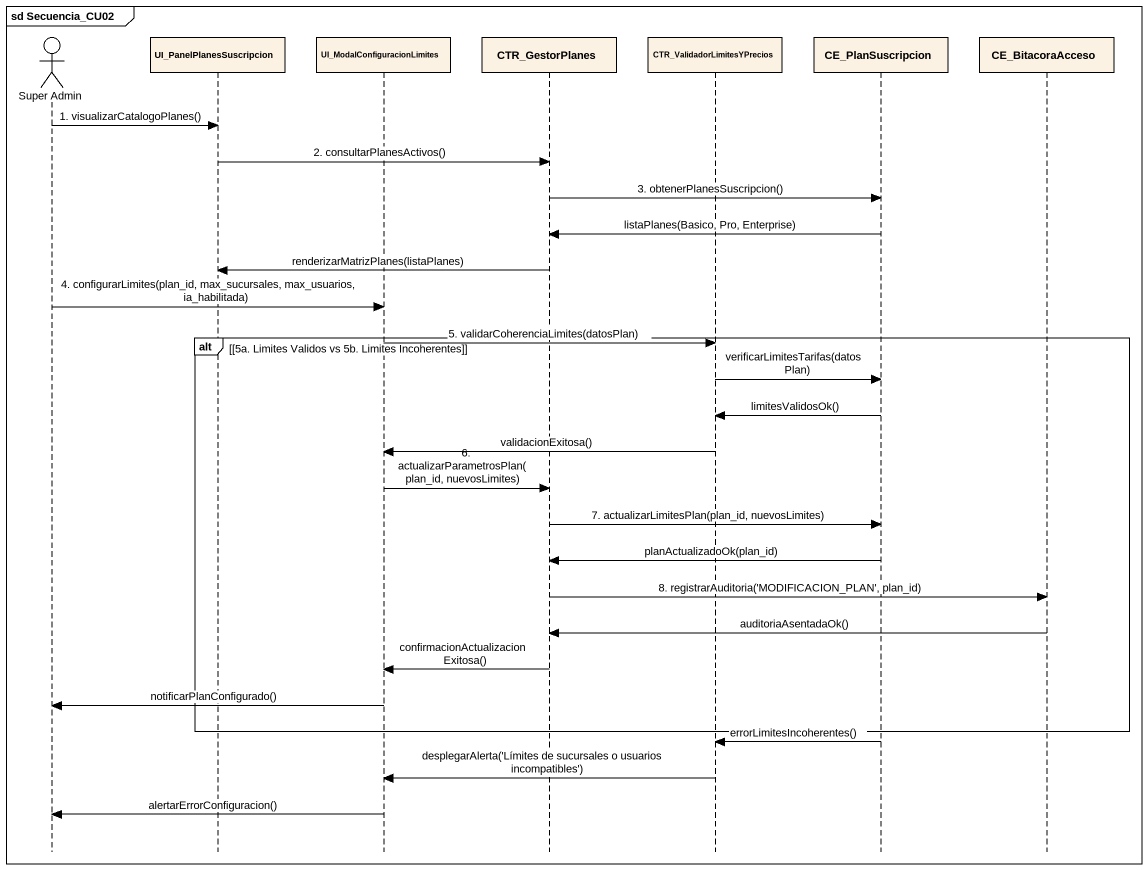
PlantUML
@startuml
mainframe sd Secuencia_CU02
hide footbox
actor "Super Admin" as Super_Admin
participant UI_PanelPlanesSuscripcion
participant UI_ModalConfiguracionLimites
participant CTR_GestorPlanes
participant CTR_ValidadorLimitesYPrecios
participant CE_PlanSuscripcion
participant CE_BitacoraAcceso

Super_Admin -> UI_PanelPlanesSuscripcion : 1. visualizarCatalogoPlanes()
UI_PanelPlanesSuscripcion -> CTR_GestorPlanes : 2. consultarPlanesActivos()
CTR_GestorPlanes -> CE_PlanSuscripcion : 3. obtenerPlanesSuscripcion()
CE_PlanSuscripcion -> CTR_GestorPlanes : listaPlanes(Basico, Pro, Enterprise)
CTR_GestorPlanes -> UI_PanelPlanesSuscripcion : renderizarMatrizPlanes(listaPlanes)
Super_Admin -> UI_ModalConfiguracionLimites : 4. configurarLimites(plan_id, max_sucursales, max_usuarios, ia_habilitada)
alt [5a. Limites Validos vs 5b. Limites Incoherentes]
  UI_ModalConfiguracionLimites -> CTR_ValidadorLimitesYPrecios : 5. validarCoherenciaLimites(datosPlan)
  CTR_ValidadorLimitesYPrecios -> CE_PlanSuscripcion : verificarLimitesTarifas(datosPlan)
  CE_PlanSuscripcion -> CTR_ValidadorLimitesYPrecios : limitesValidosOk()
  CTR_ValidadorLimitesYPrecios -> UI_ModalConfiguracionLimites : validacionExitosa()
  UI_ModalConfiguracionLimites -> CTR_GestorPlanes : 6. actualizarParametrosPlan(plan_id, nuevosLimites)
  CTR_GestorPlanes -> CE_PlanSuscripcion : 7. actualizarLimitesPlan(plan_id, nuevosLimites)
  CE_PlanSuscripcion -> CTR_GestorPlanes : planActualizadoOk(plan_id)
  CTR_GestorPlanes -> CE_BitacoraAcceso : 8. registrarAuditoria('MODIFICACION_PLAN', plan_id)
  CE_BitacoraAcceso -> CTR_GestorPlanes : auditoriaAsentadaOk()
  CTR_GestorPlanes -> UI_ModalConfiguracionLimites : confirmacionActualizacionExitosa()
  UI_ModalConfiguracionLimites -> Super_Admin : notificarPlanConfigurado()
end
CE_PlanSuscripcion -> CTR_ValidadorLimitesYPrecios : errorLimitesIncoherentes()
CTR_ValidadorLimitesYPrecios -> UI_ModalConfiguracionLimites : desplegarAlerta('Límites de sucursales o usuarios incompatibles')
UI_ModalConfiguracionLimites -> Super_Admin : alertarErrorConfiguracion()
@enduml
